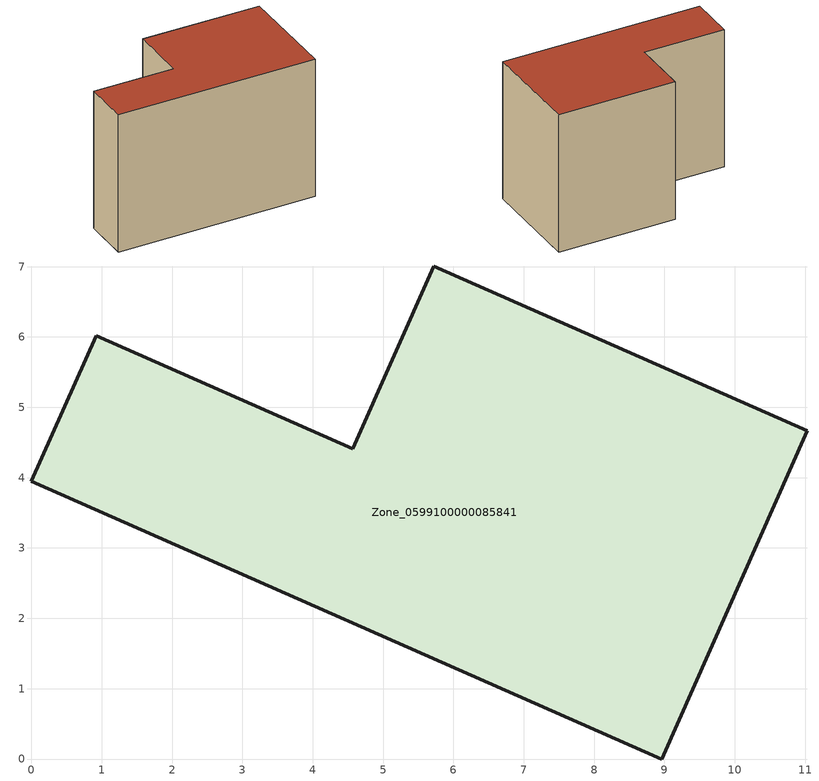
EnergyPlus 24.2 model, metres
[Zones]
Zone_0599100000085841
 floor ground (C_G): 8.96,0 0,3.95 0.92,6.02 4.57,4.41 5.72,7.01 11.03,4.67 z0
 wall outside (C_F): 4.57,4.41 0.92,6.02 0,3.95 8.96,0 11.03,4.67 5.72,7.01 4.57,4.41 z0:7
 roof outside (C_R): 11.03,4.67 5.72,7.01 4.57,4.41 0.92,6.02 0,3.95 8.96,0 z7
[BUILDING]
Pand.0599100000085841: North Axis=0; Terrain=City; Loads Convergence Tolerance Value=0.04; Temperature Convergence Tolerance Value=0.4; Solar Distribution=FullExterior; Maximum Number of Warmup Days=25; Minimum Number of Warmup Days=1
[Site:Location]
Rotterdam.The.Hague.AP_ZH_NLD Design_Conditions: Latitude=51.96; Longitude=4.45; Time Zone=1; Elevation=-4.5
[SITE:GROUNDTEMPERATURE:BUILDINGSURFACE]
18, 18, 18, 18, 18, 18, 18, 18, 18, 18, 18, 18
[MATERIAL] Thermal Absorptance=0.9; Solar Absorptance=0.7; Visible Absorptance=0.7
Name | Roughness | Thickness | Conductivity | Density | Specific Heat
G.TI.1946 | MediumSmooth | 0.15 | 1 | 540 | 1210
F.TI.1946 | Rough | 0.3 | 0.857143 | 1920 | 840
R.TI.1946 | MediumRough | 0.2 | 0.1 | 1500 | 1000
[CONSTRUCTION]
C_G: G.TI.1946
C_F: F.TI.1946
C_R: R.TI.1946
[ZONE]
Zone_0599100000085841: Type=1; Multiplier=1; Ceiling Height=Autocalculate; Volume=Autocalculate; Floor Area=autocalculate; Part of Total Floor Area=Yes
[ZONEINFILTRATION:DESIGNFLOWRATE]
Infil_Zone_0599100000085841: Zone or ZoneList or Space or SpaceList=Zone_0599100000085841; Schedule=AlwaysOn; Design Flow Rate Calculation Method=Flow/Area; Flow Rate per Floor Area=0.003; Constant Term Coefficient=1; Temperature Term Coefficient=0; Velocity Term Coefficient=0; Velocity Squared Term Coefficient=0
[HVACTEMPLATE:ZONE:IDEALLOADSAIRSYSTEM]
Zone_0599100000085841: Maximum Heating Supply Air Temperature=50; Minimum Cooling Supply Air Temperature=13; Maximum Heating Supply Air Humidity Ratio=0.0156; Minimum Cooling Supply Air Humidity Ratio=0.0077; Heating Limit=NoLimit; Cooling Limit=NoLimit; Dehumidification Control Type=ConstantSensibleHeatRatio; Cooling Sensible Heat Ratio=0.7; Dehumidification Setpoint=60; Humidification Control Type=None; Humidification Setpoint=30; Outdoor Air Method=None; Outdoor Air Flow Rate per Person=0.00944; Outdoor Air Flow Rate per Zone Floor Area=0; Outdoor Air Flow Rate per Zone=0; Demand Controlled Ventilation Type=None; Outdoor Air Economizer Type=NoEconomizer; Heat Recovery Type=None; Sensible Heat Recovery Effectiveness=0.7; Latent Heat Recovery Effectiveness=0.65
[ZONECONTROL:THERMOSTAT]
ThermostatControl_Zone_0599100000085841: Zone or ZoneList=Zone_0599100000085841; Control Type Schedule=DualSetpointControlType; Control 1=Thermostat_Zone_0599100000085841; Temperature Difference Between Cutout And Setpoint=0
[THERMOSTATSETPOINT:DUALSETPOINT]
Thermostat_Zone_0599100000085841: Heating Setpoint Temperature Schedule=HeatingSetpoint_Zone_0599100000085841; Cooling Setpoint Temperature Schedule=CoolingSetpoint_Zone_0599100000085841
[SCHEDULE:COMPACT]
HeatingSetpoint_Zone_0599100000085841: Through: 12/31, For: AllDays, Until: 24:00, 21
CoolingSetpoint_Zone_0599100000085841: Through: 12/31, For: AllDays, Until: 24:00, 24
DualSetpointControlType: Through: 12/31, For: AllDays, Until: 24:00, 4
AlwaysOn: Through: 12/31, For: AllDays, Until: 24:00, 1
